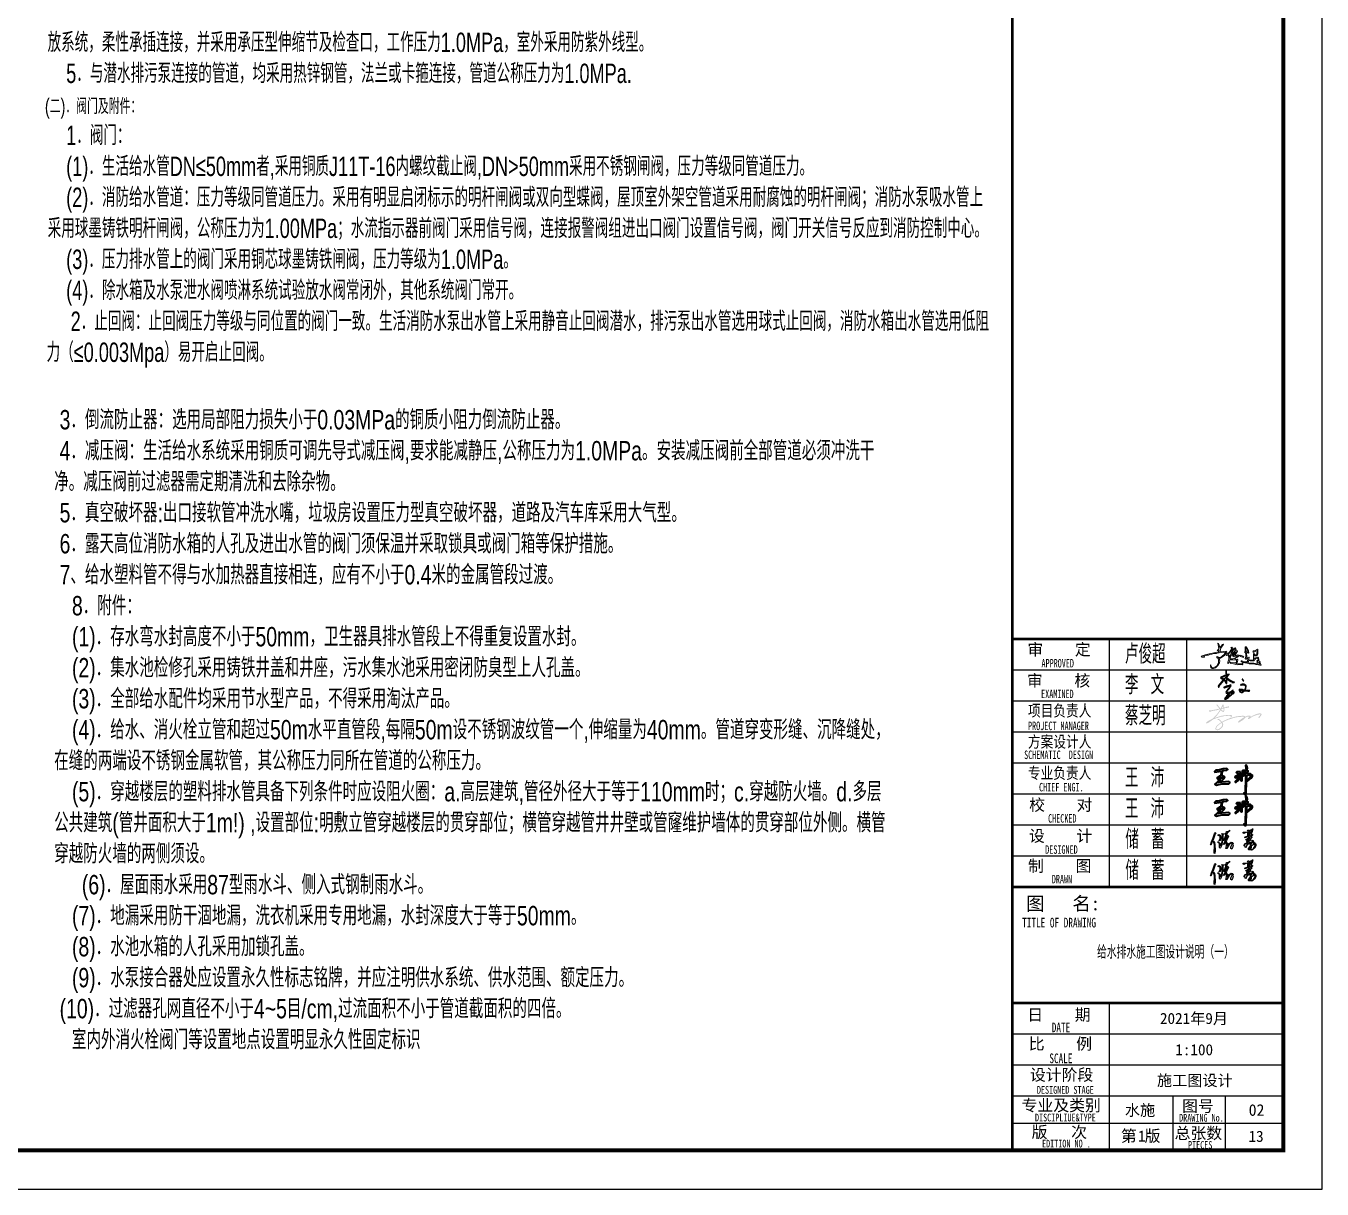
# Model space of a CAD drawing. Extents: x 1031190 to 1725648, y 733081 to 1571294.
# Drawn here: x 1150087 to 1183549, y 1357317 to 1387344 of the extents above; entities that cross this region are included whole.
import ezdxf
from ezdxf.enums import TextEntityAlignment as Align

# ---------------------------------------------------------------- set-up
doc = ezdxf.new("R2010")
doc.units = 0
doc.header["$LTSCALE"] = 1000
doc.header["$MEASUREMENT"] = 0
doc.linetypes.add('DASH', pattern=[0.35, 0.25, -0.1])
for name, color, linetype in [('0s_水标注', 7, 'Continuous'), ('C-Sheet-图框', 101, 'Continuous'), ('图框', 140, 'Continuous'), ('图签文字', 147, 'Continuous'), ('电子签名-李文', 7, 'DASH'), ('签名-水', 7, 'Continuous')]:
    doc.layers.add(name, color=color, linetype=linetype)
for name, color, linetype, lineweight in [('ZC', 6, 'Continuous', 40), ('图签', 147, 'Continuous', 18), ('签名', 7, 'Continuous', 18)]:
    doc.layers.add(name, color=color, linetype=linetype, lineweight=lineweight)
doc.styles.add('hztxt', font='a.shx', dxfattribs={"width": 0.75, "bigfont": 'hztxt.shx'})
doc.styles.add('宋体', font='', dxfattribs={"height": 50})
doc.styles.add('建筑图签-1', font='simhei.ttf', dxfattribs={"width": 0.7})
doc.styles.add('建筑图签-2', font='TXT.shx', dxfattribs={"width": 0.5, "bigfont": 'HZTXT.shx'})
doc.styles.get('宋体').set_extended_font_data('SimSun')

# ---------------------------------------------------------------- blocks, each defined once
blk = doc.blocks.new('GDGDGRDGDRGDR')
at = {"layer": '图框'}
blk.add_lwpolyline([(148133, -148204), (190183, -148204), (190183, -118504), (148133, -118504)], close=True, dxfattribs=at)
at = {"layer": '图框', "const_width": 50}
blk.add_lwpolyline([(149383, -147704), (189683, -147704), (189683, -119004), (149383, -119004)], close=True, dxfattribs=at)
blk = doc.blocks.new('ljc')
at = {"linetype": 'Continuous'}
h = blk.add_hatch(color=0, dxfattribs=at)
h.paths.add_polyline_path([(2022.8, 1567.7), (2018.8, 1563.7), (2019.8, 1561.7), (2023.8, 1561.7), (2021.8, 1551.7), (1954.8, 1537.7), (1932.8, 1529.7), (1929.8, 1526.7), (1928.8, 1524.7), (1930.8, 1522.7), (1943.8, 1523.7), (1945.8, 1525.7), (1941.8, 1527.7), (1959.8, 1534.7), (1966.8, 1534.7), (1974.8, 1537.7), (1984.8, 1538.7), (1997.8, 1542.7), (2009.8, 1543.7), (2017.8, 1546.7), (2024.8, 1545.7), (2034.8, 1548.7), (2060.8, 1549.7), (2051.8, 1536.7), (2041.8, 1527.7), (2027.8, 1520.7), (2022.8, 1520.7), (2017.8, 1525.7), (2014.8, 1526.7), (2012.8, 1524.7), (2012.8, 1520.7), (2018.8, 1515.7), (2021.8, 1507.7), (2021.8, 1493.7), (2011.8, 1476.7), (1999.8, 1468.7), (1987.8, 1466.7), (1981.8, 1472.7), (1979.8, 1479.7), (1977.8, 1481.7), (1977.8, 1474.7), (1980.8, 1467.7), (1987.8, 1462.7), (1993.8, 1462.7), (2004.8, 1466.7), (2017.8, 1477.7), (2026.8, 1492.7), (2027.8, 1503.7), (2024.8, 1516.7), (2032.8, 1517.7), (2053.8, 1532.7), (2066.8, 1548.7), (2066.8, 1551.7), (2063.8, 1554.7), (2028.8, 1552.7), (2035.8, 1574.7), (2048.8, 1590.7), (2046.8, 1592.7), (2042.8, 1591.7), (2027.8, 1572.7), (2024.8, 1588.7), (2020.8, 1596.7), (2017.8, 1598.7), (2016.8, 1596.7), (2019.8, 1589.7)])
h.paths.add_polyline_path([(2080.8, 1521.7), (2080.8, 1527.7), (2074.8, 1540.7), (2092.8, 1561.7), (2096.8, 1571.7), (2093.8, 1576.7), (2086.8, 1575.7), (2088.8, 1571.7), (2091.8, 1571.7), (2090.8, 1566.7), (2079.8, 1550.7), (2065.8, 1536.7), (2064.8, 1534.7), (2066.8, 1532.7), (2072.8, 1534.7), (2076.8, 1522.7), (2076.8, 1512.7), (2071.8, 1495.7), (2071.8, 1491.7), (2073.8, 1489.7), (2077.8, 1493.7), (2082.8, 1509.7), (2098.8, 1509.7), (2118.8, 1506.7), (2118.8, 1499.7), (2115.8, 1495.7), (2107.8, 1492.7), (2086.8, 1495.7), (2083.8, 1491.7), (2086.8, 1488.7), (2102.8, 1487.7), (2121.8, 1482.7), (2139.8, 1483.7), (2147.8, 1481.7), (2151.8, 1485.7), (2151.8, 1490.7), (2147.8, 1487.7), (2124.8, 1487.7), (2113.8, 1489.7), (2123.8, 1498.7), (2125.8, 1508.7), (2120.8, 1511.7), (2118.8, 1510.7), (2107.8, 1513.7), (2123.8, 1522.7), (2131.8, 1531.7), (2129.8, 1534.7), (2120.8, 1535.7), (2114.8, 1532.7), (2108.8, 1532.7), (2122.8, 1554.7), (2120.8, 1558.7), (2113.8, 1556.7), (2115.8, 1563.7), (2114.8, 1568.7), (2110.8, 1572.7), (2104.8, 1571.7), (2092.8, 1553.7)])
h.paths.add_polyline_path([(2088.8, 1534.7), (2096.8, 1534.7), (2111.8, 1550.7), (2115.8, 1551.7), (2110.8, 1542.7), (2098.8, 1527.7), (2100.8, 1525.7), (2113.8, 1527.7), (2120.8, 1530.7), (2123.8, 1529.7), (2117.8, 1523.7), (2100.8, 1514.7), (2083.8, 1513.7), (2083.8, 1517.7)], flags=16)
h.paths.add_polyline_path([(2092.8, 1536.7), (2094.8, 1539.7), (2102.8, 1545.7), (2095.8, 1536.7)], flags=16)
h.paths.add_polyline_path([(2092.8, 1543.7), (2093.8, 1548.7), (2105.8, 1567.7), (2108.8, 1568.7), (2110.8, 1566.7), (2107.8, 1553.7), (2103.8, 1549.7)], flags=16)
h.paths.add_polyline_path([(2140.8, 1533.7), (2137.8, 1532.7), (2136.8, 1530.7), (2141.8, 1526.7), (2154.8, 1521.7), (2157.8, 1522.7), (2152.8, 1527.7)])
h.paths.add_polyline_path([(2174.8, 1521.7), (2172.8, 1523.7), (2171.8, 1545.7), (2182.8, 1544.7), (2184.8, 1546.7), (2182.8, 1556.7), (2177.8, 1565.7), (2176.8, 1560.7), (2179.8, 1555.7), (2180.8, 1549.7), (2174.8, 1549.7), (2169.8, 1553.7), (2168.8, 1573.7), (2170.8, 1573.7), (2174.8, 1568.7), (2175.8, 1570.7), (2169.8, 1578.7), (2166.8, 1578.7), (2164.8, 1576.7), (2163.8, 1561.7), (2165.8, 1552.7), (2162.8, 1552.7), (2161.8, 1550.7), (2166.8, 1546.7), (2168.8, 1536.7), (2168.8, 1523.7), (2165.8, 1520.7), (2164.8, 1516.7), (2167.8, 1512.7), (2169.8, 1512.7), (2172.8, 1516.7), (2179.8, 1516.7), (2177.8, 1501.7), (2174.8, 1499.7), (2166.8, 1498.7), (2174.8, 1495.7), (2179.8, 1496.7), (2182.8, 1499.7), (2183.8, 1510.7), (2186.8, 1520.7), (2184.8, 1522.7)])
h.paths.add_polyline_path([(2232.8, 1541.7), (2232.8, 1563.7), (2230.8, 1566.7), (2214.8, 1557.7), (2209.8, 1556.7), (2205.8, 1551.7), (2210.8, 1547.7), (2210.8, 1550.7), (2228.8, 1559.7), (2227.8, 1541.7), (2226.8, 1536.7), (2223.8, 1532.7), (2219.8, 1533.7), (2212.8, 1541.7), (2210.8, 1542.7), (2208.8, 1540.7), (2208.8, 1507.7), (2188.8, 1507.7), (2186.8, 1505.7), (2190.8, 1502.7), (2212.8, 1502.7), (2216.8, 1510.7), (2221.8, 1515.7), (2231.8, 1517.7), (2233.8, 1512.7), (2233.8, 1504.7), (2226.8, 1504.7), (2231.8, 1501.7), (2231.8, 1499.7), (2227.8, 1496.7), (2228.8, 1492.7), (2238.8, 1494.7), (2242.8, 1488.7), (2242.8, 1485.7), (2211.8, 1491.7), (2188.8, 1491.7), (2178.8, 1493.7), (2175.8, 1495.7), (2166.8, 1495.7), (2163.8, 1497.7), (2153.8, 1498.7), (2146.8, 1502.7), (2143.8, 1502.7), (2142.8, 1500.7), (2143.8, 1497.7), (2152.8, 1493.7), (2173.8, 1490.7), (2185.8, 1486.7), (2210.8, 1486.7), (2221.8, 1483.7), (2229.8, 1483.7), (2242.8, 1479.7), (2248.8, 1479.7), (2250.8, 1481.7), (2243.8, 1495.7), (2245.8, 1498.7), (2237.8, 1502.7), (2238.8, 1512.7), (2236.8, 1519.7), (2232.8, 1522.7), (2223.8, 1521.7), (2213.8, 1515.7), (2211.8, 1521.7), (2212.8, 1535.7), (2219.8, 1529.7), (2227.8, 1529.7), (2229.8, 1531.7)])
at = {"color": 0, "linetype": 'Continuous', "elevation": 16426272}
for points in [[(1929.8, 1526.7), (1928.8, 1524.7), (1930.8, 1522.7), (1943.8, 1523.7), (1945.8, 1525.7), (1941.8, 1527.7), (1959.8, 1534.7), (1966.8, 1534.7), (1974.8, 1537.7), (1984.8, 1538.7), (1997.8, 1542.7), (2009.8, 1543.7), (2017.8, 1546.7), (2024.8, 1545.7), (2034.8, 1548.7), (2060.8, 1549.7), (2051.8, 1536.7), (2041.8, 1527.7), (2027.8, 1520.7), (2022.8, 1520.7), (2017.8, 1525.7), (2014.8, 1526.7), (2012.8, 1524.7), (2012.8, 1520.7), (2018.8, 1515.7), (2021.8, 1507.7), (2021.8, 1493.7), (2011.8, 1476.7), (1999.8, 1468.7), (1987.8, 1466.7), (1981.8, 1472.7), (1979.8, 1479.7), (1977.8, 1481.7), (1977.8, 1474.7), (1980.8, 1467.7), (1987.8, 1462.7), (1993.8, 1462.7), (2004.8, 1466.7), (2017.8, 1477.7), (2026.8, 1492.7), (2027.8, 1503.7), (2024.8, 1516.7), (2032.8, 1517.7), (2053.8, 1532.7), (2066.8, 1548.7), (2066.8, 1551.7), (2063.8, 1554.7), (2028.8, 1552.7), (2035.8, 1574.7), (2048.8, 1590.7), (2046.8, 1592.7), (2042.8, 1591.7), (2027.8, 1572.7), (2024.8, 1588.7), (2020.8, 1596.7), (2017.8, 1598.7), (2016.8, 1596.7), (2019.8, 1589.7), (2022.8, 1567.7), (2018.8, 1563.7), (2019.8, 1561.7), (2023.8, 1561.7), (2021.8, 1551.7), (1954.8, 1537.7), (1932.8, 1529.7), (1929.8, 1526.7)], [(2015.8, 1560.7), (2014.8, 1559.7), (2016.8, 1559.7), (2015.8, 1560.7)], [(2016.8, 1561.7), (2015.8, 1560.7), (2018.8, 1560.7), (2016.8, 1561.7)], [(2065.8, 1536.7), (2064.8, 1534.7), (2066.8, 1532.7), (2072.8, 1534.7), (2076.8, 1522.7), (2076.8, 1512.7), (2071.8, 1495.7), (2071.8, 1491.7), (2073.8, 1489.7), (2077.8, 1493.7), (2082.8, 1509.7), (2098.8, 1509.7), (2118.8, 1506.7), (2118.8, 1499.7), (2115.8, 1495.7), (2107.8, 1492.7), (2086.8, 1495.7), (2083.8, 1491.7), (2086.8, 1488.7), (2102.8, 1487.7), (2121.8, 1482.7), (2139.8, 1483.7), (2147.8, 1481.7), (2151.8, 1485.7), (2151.8, 1490.7), (2147.8, 1487.7), (2124.8, 1487.7), (2113.8, 1489.7), (2123.8, 1498.7), (2125.8, 1508.7), (2120.8, 1511.7), (2118.8, 1510.7), (2107.8, 1513.7), (2123.8, 1522.7), (2131.8, 1531.7), (2129.8, 1534.7), (2120.8, 1535.7), (2114.8, 1532.7), (2108.8, 1532.7), (2122.8, 1554.7), (2120.8, 1558.7), (2113.8, 1556.7), (2115.8, 1563.7), (2114.8, 1568.7), (2110.8, 1572.7), (2104.8, 1571.7), (2092.8, 1553.7), (2080.8, 1521.7), (2080.8, 1527.7), (2074.8, 1540.7), (2092.8, 1561.7), (2096.8, 1571.7), (2093.8, 1576.7), (2086.8, 1575.7), (2088.8, 1571.7), (2091.8, 1571.7), (2090.8, 1566.7), (2079.8, 1550.7), (2065.8, 1536.7)], [(2083.8, 1513.7), (2083.8, 1517.7), (2088.8, 1534.7), (2096.8, 1534.7), (2111.8, 1550.7), (2115.8, 1551.7), (2110.8, 1542.7), (2098.8, 1527.7), (2100.8, 1525.7), (2113.8, 1527.7), (2120.8, 1530.7), (2123.8, 1529.7), (2117.8, 1523.7), (2100.8, 1514.7), (2083.8, 1513.7)], [(2092.8, 1543.7), (2093.8, 1548.7), (2105.8, 1567.7), (2108.8, 1568.7), (2110.8, 1566.7), (2107.8, 1553.7), (2103.8, 1549.7), (2092.8, 1543.7)], [(2092.8, 1536.7), (2094.8, 1539.7), (2102.8, 1545.7), (2095.8, 1536.7), (2092.8, 1536.7)], [(2137.8, 1532.7), (2136.8, 1530.7), (2141.8, 1526.7), (2154.8, 1521.7), (2157.8, 1522.7), (2152.8, 1527.7), (2140.8, 1533.7), (2137.8, 1532.7)], [(2143.8, 1502.7), (2142.8, 1500.7), (2143.8, 1497.7), (2152.8, 1493.7), (2173.8, 1490.7), (2185.8, 1486.7), (2210.8, 1486.7), (2221.8, 1483.7), (2229.8, 1483.7), (2242.8, 1479.7), (2248.8, 1479.7), (2250.8, 1481.7), (2243.8, 1495.7), (2245.8, 1498.7), (2237.8, 1502.7), (2238.8, 1512.7), (2236.8, 1519.7), (2232.8, 1522.7), (2223.8, 1521.7), (2213.8, 1515.7), (2211.8, 1521.7), (2212.8, 1535.7), (2219.8, 1529.7), (2227.8, 1529.7), (2229.8, 1531.7), (2232.8, 1541.7), (2232.8, 1563.7), (2230.8, 1566.7), (2214.8, 1557.7), (2209.8, 1556.7), (2205.8, 1551.7), (2210.8, 1547.7), (2210.8, 1550.7), (2228.8, 1559.7), (2227.8, 1541.7), (2226.8, 1536.7), (2223.8, 1532.7), (2219.8, 1533.7), (2212.8, 1541.7), (2210.8, 1542.7), (2208.8, 1540.7), (2208.8, 1507.7), (2188.8, 1507.7), (2186.8, 1505.7), (2190.8, 1502.7), (2212.8, 1502.7), (2216.8, 1510.7), (2221.8, 1515.7), (2231.8, 1517.7), (2233.8, 1512.7), (2233.8, 1504.7), (2226.8, 1504.7), (2231.8, 1501.7), (2231.8, 1499.7), (2227.8, 1496.7), (2228.8, 1492.7), (2238.8, 1494.7), (2242.8, 1488.7), (2242.8, 1485.7), (2211.8, 1491.7), (2188.8, 1491.7), (2178.8, 1493.7), (2175.8, 1495.7), (2166.8, 1495.7), (2163.8, 1497.7), (2153.8, 1498.7), (2146.8, 1502.7), (2143.8, 1502.7)], [(2162.8, 1552.7), (2161.8, 1550.7), (2166.8, 1546.7), (2168.8, 1536.7), (2168.8, 1523.7), (2165.8, 1520.7), (2164.8, 1516.7), (2167.8, 1512.7), (2169.8, 1512.7), (2172.8, 1516.7), (2179.8, 1516.7), (2177.8, 1501.7), (2174.8, 1499.7), (2166.8, 1498.7), (2174.8, 1495.7), (2179.8, 1496.7), (2182.8, 1499.7), (2183.8, 1510.7), (2186.8, 1520.7), (2184.8, 1522.7), (2174.8, 1521.7), (2172.8, 1523.7), (2171.8, 1545.7), (2182.8, 1544.7), (2184.8, 1546.7), (2182.8, 1556.7), (2177.8, 1565.7), (2176.8, 1560.7), (2179.8, 1555.7), (2180.8, 1549.7), (2174.8, 1549.7), (2169.8, 1553.7), (2168.8, 1573.7), (2170.8, 1573.7), (2174.8, 1568.7), (2175.8, 1570.7), (2169.8, 1578.7), (2166.8, 1578.7), (2164.8, 1576.7), (2163.8, 1561.7), (2165.8, 1552.7), (2162.8, 1552.7)], [(2176.8, 1568.7), (2175.8, 1569.7), (2174.8, 1566.7), (2176.8, 1564.7), (2176.8, 1568.7)]]:
    blk.add_lwpolyline(points, dxfattribs=at)
blk = doc.blocks.new('A$C44B256A7')
at = {"layer": '电子签名-李文'}
h = blk.add_hatch(color=0, dxfattribs=at)
h.dxf.hatch_style = 1
h.paths.add_polyline_path([(934, -1198), (941, -1210), (956, -1216), (968, -1207), (992, -1199), (1012, -1194), (1037, -1192), (1054, -1200), (1076, -1215), (1093, -1230), (1096, -1243), (1095, -1265), (1092, -1286), (1086, -1310), (1075, -1335), (1059, -1365), (1039, -1388), (1024, -1405), (1007, -1416), (991, -1423), (973, -1429), (958, -1429), (945, -1423), (936, -1414), (927, -1402), (919, -1391), (910, -1376), (910, -1366), (915, -1361), (935, -1366), (957, -1369), (977, -1373), (1002, -1377), (1020, -1380), (1055, -1386), (1075, -1389), (1102, -1393), (1140, -1392), (1169, -1396), (1199, -1396), (1222, -1404), (1226, -1395), (1230, -1384), (1221, -1380), (1202, -1379), (1168, -1378), (1110, -1373), (1073, -1371), (1046, -1369), (997, -1351), (972, -1349), (946, -1344), (925, -1342), (903, -1340), (893, -1348), (890, -1366), (894, -1381), (897, -1390), (916, -1418), (935, -1434), (951, -1442), (978, -1445), (993, -1442), (1013, -1435), (1029, -1424), (1042, -1415), (1055, -1395), (1073, -1371), (1079, -1362), (1095, -1333), (1111, -1306), (1111, -1281), (1114, -1251), (1116, -1233), (1101, -1208), (1084, -1194), (1069, -1182), (1055, -1176), (1037, -1171), (1016, -1172), (990, -1176), (970, -1183), (958, -1186), (940, -1186), (934, -1191)])
h.paths.add_polyline_path([(987, -1030), (1007, -1049), (1020, -1066), (1032, -1071), (1036, -1064), (1030, -1052), (1020, -1039), (1013, -1028), (1006, -1017), (992, -1016), (986, -1024)])
h.paths.add_polyline_path([(395, -1278), (403, -1295), (420, -1295), (516, -1261), (580, -1237), (606, -1225), (604, -1242), (569, -1289), (521, -1338), (502, -1370), (469, -1415), (459, -1437), (466, -1461), (473, -1463), (505, -1473), (561, -1464), (589, -1463), (635, -1455), (656, -1452), (683, -1449), (699, -1446), (687, -1462), (666, -1475), (650, -1485), (642, -1496), (607, -1527), (583, -1544), (580, -1546), (575, -1557), (545, -1583), (532, -1592), (516, -1602), (509, -1608), (462, -1636), (449, -1640), (446, -1634), (474, -1608), (494, -1591), (506, -1568), (523, -1548), (531, -1543), (553, -1516), (584, -1491), (603, -1465), (635, -1430), (668, -1402), (694, -1383), (693, -1366), (669, -1376), (650, -1395), (619, -1417), (594, -1442), (569, -1472), (533, -1499), (492, -1545), (460, -1590), (425, -1625), (417, -1648), (432, -1658), (463, -1657), (488, -1643), (516, -1628), (543, -1606), (571, -1586), (603, -1554), (635, -1533), (664, -1502), (690, -1485), (715, -1464), (726, -1446), (732, -1424), (710, -1420), (656, -1427), (590, -1434), (534, -1446), (510, -1444), (492, -1444), (486, -1428), (519, -1384), (565, -1324), (604, -1274), (630, -1231), (626, -1201), (589, -1206), (563, -1218), (528, -1229), (519, -1232), (499, -1236), (473, -1243), (448, -1253), (428, -1261), (405, -1271), (394, -1276)])
edge = h.paths.add_edge_path()
edge.add_line((470, -744), (463, -751))
edge.add_line((479, -744), (470, -744))
edge.add_line((486, -757), (479, -744))
edge.add_line((488, -983), (488, -948))
edge.add_line((505, -985), (488, -983))
edge.add_line((531, -998), (505, -985))
edge.add_line((559, -1019), (531, -998))
edge.add_line((586, -1042), (559, -1019))
edge.add_line((649, -1079), (586, -1042))
edge.add_line((698, -1095), (649, -1079))
edge.add_line((735, -1105), (698, -1095))
edge.add_line((727, -1120), (735, -1105))
edge.add_line((692, -1122), (727, -1120))
edge.add_line((655, -1122), (692, -1122))
edge.add_line((675, -1107), (655, -1122))
edge.add_line((627, -1093), (675, -1107))
edge.add_line((570, -1058), (627, -1093))
edge.add_line((495, -1007), (570, -1058))
edge.add_line((490, -1012), (495, -1007))
edge.add_line((495, -1144), (490, -1012))
edge.add_line((491, -1152), (495, -1144))
edge.add_line((471, -1149), (491, -1152))
edge.add_line((413, -1057), (471, -1149))
edge.add_line((371, -1021), (413, -1057))
edge.add_line((341, -1002), (371, -1021))
edge.add_line((314, -991), (341, -1002))
edge.add_line((286, -969), (314, -991))
edge.add_line((297, -954), (286, -969))
edge.add_line((497, -860), (487, -865))
edge.add_line((563, -849), (497, -860))
edge.add_line((565, -866), (563, -849))
edge.add_line((448, -990), (471, -966))
edge.add_line((239, -1246), (448, -990))
edge.add_line((247, -1268), (239, -1246))
edge.add_line((227, -1272), (247, -1268))
edge.add_line((213, -1252), (227, -1272))
edge.add_line((221, -1213), (213, -1252))
edge.add_line((366, -1049), (221, -1213))
edge.add_line((531, -873), (487, -920))
edge.add_line((523, -874), (531, -873))
edge.add_line((444, -905), (468, -895))
edge.add_line((350, -952), (444, -905))
edge.add_line((322, -977), (350, -952))
edge.add_line((376, -998), (322, -977))
edge.add_line((410, -1028), (376, -998))
edge.add_line((430, -1046), (410, -1028))
edge.add_line((458, -1093), (430, -1046))
edge.add_line((476, -1116), (458, -1093))
edge.add_line((463, -751), (470, -938))
h = blk.add_hatch(color=0, dxfattribs=at)
h.dxf.hatch_style = 1
h.paths.add_polyline_path([(470, -938), (397, -1017), (414, -1031), (448, -990), (471, -966), (476, -1116), (458, -1093), (430, -1046), (414, -1032), (401, -1047), (413, -1057), (471, -1149), (491, -1152), (495, -1144), (490, -1012), (495, -1007), (570, -1058), (627, -1093), (675, -1107), (655, -1122), (692, -1122), (727, -1120), (735, -1105), (698, -1095), (649, -1079), (586, -1042), (559, -1019), (531, -998), (505, -985), (488, -983), (488, -948), (565, -866), (563, -849), (497, -860), (487, -865), (486, -757), (479, -744), (470, -744), (463, -751)])
h.paths.add_polyline_path([(487, -888), (535, -869), (487, -920)], flags=16)
h = blk.add_hatch(color=0, dxfattribs=at)
h.dxf.hatch_style = 1
h.paths.add_polyline_path([(401, -1047), (383, -1031), (366, -1049), (221, -1213), (213, -1252), (227, -1272), (247, -1268), (239, -1246)])
h.paths.add_polyline_path([(414, -1032), (410, -1028), (397, -1017), (383, -1031), (401, -1047)])
h = blk.add_hatch(color=0, dxfattribs=at)
h.dxf.hatch_style = 1
h.paths.add_polyline_path([(322, -977), (350, -952), (444, -905), (468, -895), (468, -874), (297, -954), (286, -969), (314, -991), (341, -1002), (371, -1021), (383, -1031), (397, -1017), (376, -998)])
h = blk.add_hatch(color=0, dxfattribs=at)
h.dxf.hatch_style = 1
h.paths.add_polyline_path([(604, -1432), (594, -1442), (576, -1464), (589, -1463), (607, -1460), (636, -1429)])
h.paths.add_polyline_path([(1055, -1386), (1061, -1387), (1073, -1371), (1055, -1370), (1043, -1384)])
at = {"layer": '电子签名-李文', "color": 0}
for p, q in [((470, -744, 0), (463, -751, 0)), ((463, -751, 0), (470, -938, 0)), ((479, -744, 0), (470, -744, 0)), ((486, -757, 0), (479, -744, 0)), ((487, -865, 0), (486, -757, 0)), ((221, -1213, 0), (213, -1252, 0)), ((213, -1252, 0), (227, -1272, 0)), ((366, -1049, 0), (221, -1213, 0)), ((239, -1246, 0), (448, -990, 0)), ((247, -1268, 0), (239, -1246, 0)), ((297, -954, 0), (286, -969, 0)), ((286, -969, 0), (314, -991, 0)), ((468, -874, 0), (297, -954, 0)), ((314, -991, 0), (341, -1002, 0)), ((322, -977, 0), (350, -952, 0)), ((376, -998, 0), (322, -977, 0)), ((341, -1002, 0), (371, -1021, 0)), ((350, -952, 0), (444, -905, 0)), ((470, -938, 0), (366, -1049, 0)), ((371, -1021, 0), (413, -1057, 0)), ((410, -1028, 0), (376, -998, 0)), ((430, -1046, 0), (410, -1028, 0)), ((413, -1057, 0), (471, -1149, 0)), ((458, -1093, 0), (430, -1046, 0)), ((444, -905, 0), (468, -895, 0)), ((448, -990, 0), (471, -966, 0)), ((476, -1116, 0), (458, -1093, 0)), ((471, -966, 0), (476, -1116, 0)), ((471, -1149, 0), (491, -1152, 0)), ((497, -860, 0), (487, -865, 0)), ((531, -873, 0), (487, -920, 0)), ((487, -888, 0), (523, -874, 0)), ((487, -920, 0), (487, -888, 0)), ((488, -948, 0), (565, -866, 0)), ((488, -983, 0), (488, -948, 0)), ((505, -985, 0), (488, -983, 0)), ((490, -1012, 0), (495, -1007, 0)), ((495, -1144, 0), (490, -1012, 0)), ((491, -1152, 0), (495, -1144, 0)), ((495, -1007, 0), (570, -1058, 0)), ((563, -849, 0), (497, -860, 0)), ((531, -998, 0), (505, -985, 0)), ((523, -874, 0), (531, -873, 0)), ((559, -1019, 0), (531, -998, 0)), ((586, -1042, 0), (559, -1019, 0)), ((565, -866, 0), (563, -849, 0)), ((570, -1058, 0), (627, -1093, 0)), ((649, -1079, 0), (586, -1042, 0)), ((627, -1093, 0), (675, -1107, 0)), ((698, -1095, 0), (649, -1079, 0)), ((675, -1107, 0), (655, -1122, 0)), ((655, -1122, 0), (692, -1122, 0)), ((692, -1122, 0), (727, -1120, 0)), ((735, -1105, 0), (698, -1095, 0)), ((727, -1120, 0), (735, -1105, 0)), ((227, -1272, 0), (247, -1268, 0))]:
    blk.add_line(p, q, dxfattribs=at)
at = {"layer": '电子签名-李文', "color": 0, "elevation": 0}
for points in [[(395, -1278), (403, -1295), (420, -1295), (516, -1261), (580, -1237), (606, -1225), (604, -1242), (569, -1289), (521, -1338), (502, -1370), (469, -1415), (459, -1437), (466, -1461), (473, -1463), (505, -1473), (561, -1464), (589, -1463), (635, -1455), (656, -1452), (683, -1449), (699, -1446), (687, -1462), (666, -1475), (650, -1485), (642, -1496), (607, -1527), (583, -1544), (580, -1546), (575, -1557), (545, -1583), (532, -1592), (516, -1602), (509, -1608), (462, -1636), (449, -1640), (446, -1634), (474, -1608), (494, -1591), (506, -1568), (523, -1548), (531, -1543), (553, -1516), (584, -1491), (603, -1465), (635, -1430), (668, -1402), (694, -1383), (693, -1366), (669, -1376), (650, -1395), (619, -1417), (594, -1442), (569, -1472), (533, -1499), (492, -1545), (460, -1590), (425, -1625), (417, -1648), (432, -1658), (463, -1657), (488, -1643), (516, -1628), (543, -1606), (571, -1586), (603, -1554), (635, -1533), (664, -1502), (690, -1485), (715, -1464), (726, -1446), (732, -1424), (710, -1420), (656, -1427), (590, -1434), (534, -1446), (510, -1444), (492, -1444), (486, -1428), (519, -1384), (565, -1324), (604, -1274), (630, -1231), (626, -1201), (589, -1206), (563, -1218), (528, -1229), (519, -1232), (499, -1236), (473, -1243), (448, -1253), (428, -1261), (405, -1271), (394, -1276), (395, -1278)], [(934, -1198), (941, -1210), (956, -1216), (968, -1207), (992, -1199), (1012, -1194), (1037, -1192), (1054, -1200), (1076, -1215), (1093, -1230), (1096, -1243), (1095, -1265), (1092, -1286), (1086, -1310), (1075, -1335), (1059, -1365), (1039, -1388), (1024, -1405), (1007, -1416), (991, -1423), (973, -1429), (958, -1429), (945, -1423), (936, -1414), (927, -1402), (919, -1391), (910, -1376), (910, -1366), (915, -1361), (935, -1366), (957, -1369), (977, -1373), (1002, -1377), (1020, -1380), (1055, -1386), (1075, -1389), (1102, -1393), (1140, -1392), (1169, -1396), (1199, -1396), (1222, -1404), (1226, -1395), (1230, -1384), (1221, -1380), (1202, -1379), (1168, -1378), (1110, -1373), (1073, -1371), (1046, -1369), (997, -1351), (972, -1349), (946, -1344), (925, -1342), (903, -1340), (893, -1348), (890, -1366), (894, -1381), (897, -1390), (916, -1418), (935, -1434), (951, -1442), (978, -1445), (993, -1442), (1013, -1435), (1029, -1424), (1042, -1415), (1055, -1395), (1073, -1371), (1079, -1362), (1095, -1333), (1111, -1306), (1111, -1281), (1114, -1251), (1116, -1233), (1101, -1208), (1084, -1194), (1069, -1182), (1055, -1176), (1037, -1171), (1016, -1172), (990, -1176), (970, -1183), (958, -1186), (940, -1186), (934, -1191), (934, -1198)], [(987, -1030), (1007, -1049), (1020, -1066), (1032, -1071), (1036, -1064), (1030, -1052), (1020, -1039), (1013, -1028), (1006, -1017), (992, -1016), (986, -1024), (987, -1030)]]:
    blk.add_lwpolyline(points, dxfattribs=at)
blk = doc.blocks.new('王沛')
h = blk.add_hatch(color=7)
h.paths.add_polyline_path([(205, 110), (204, 111), (202, 111), (187, 96), (190, 92), (198, 100)])
h.paths.add_polyline_path([(141, 110), (141, 111), (143, 110), (140, 108)], flags=16)
h.paths.add_polyline_path([(130, 110), (135, 110), (134, 102), (129, 107)], flags=16)
h.paths.add_polyline_path([(232, 120), (238, 120), (243, 118), (243, 115), (233, 103), (230, 103), (229, 113), (230, 119)], flags=16)
h.paths.add_polyline_path([(206, 120), (205, 121), (201, 121), (187, 114), (186, 111), (191, 109), (201, 115), (205, 115), (207, 117)])
h.paths.add_polyline_path([(206, 130), (205, 131), (193, 131), (191, 128), (196, 125), (203, 124), (207, 127)])
h.paths.add_polyline_path([(159, 141), (158, 142), (144, 141), (126, 136), (118, 136), (113, 132), (115, 129), (137, 133), (136, 116), (130, 115), (123, 110), (123, 108), (130, 99), (114, 86), (120, 83), (140, 88), (165, 88), (168, 91), (168, 93), (165, 96), (128, 92), (135, 97), (138, 97), (148, 107), (150, 111), (148, 114), (141, 116), (141, 129), (144, 135), (158, 136), (161, 139)])
h.paths.add_polyline_path([(229, 153), (228, 154), (225, 153), (227, 137), (225, 135), (215, 135), (212, 132), (214, 130), (226, 130), (225, 123), (222, 123), (213, 118), (218, 127), (217, 128), (213, 126), (209, 121), (207, 110), (208, 99), (210, 98), (212, 100), (212, 113), (220, 117), (226, 118), (224, 105), (223, 62), (222, 55), (219, 54), (222, 49), (225, 49), (227, 51), (228, 98), (233, 98), (245, 108), (249, 115), (249, 119), (242, 124), (230, 125), (231, 130), (234, 132), (234, 134), (231, 136), (232, 144)])
at = {"color": 7, "linetype": 'Continuous', "elevation": 7849739}
for points in [[(159, 141), (158, 142), (144, 141), (126, 136), (118, 136), (113, 132), (115, 129), (137, 133), (136, 116), (130, 115), (123, 110), (123, 108), (130, 99), (114, 86), (120, 83), (140, 88), (165, 88), (168, 91), (168, 93), (165, 96), (128, 92), (135, 97), (138, 97), (148, 107), (150, 111), (148, 114), (141, 116), (141, 129), (144, 135), (158, 136), (161, 139), (159, 141)], [(229, 153), (228, 154), (225, 153), (227, 137), (225, 135), (215, 135), (212, 132), (214, 130), (226, 130), (225, 123), (222, 123), (213, 118), (218, 127), (217, 128), (213, 126), (209, 121), (207, 110), (208, 99), (210, 98), (212, 100), (212, 113), (220, 117), (226, 118), (224, 105), (223, 62), (222, 55), (219, 54), (222, 49), (225, 49), (227, 51), (228, 98), (233, 98), (245, 108), (249, 115), (249, 119), (242, 124), (230, 125), (231, 130), (234, 132), (234, 134), (231, 136), (232, 144), (229, 153)], [(130, 110), (135, 110), (134, 102), (129, 107), (130, 110)], [(141, 110), (141, 111), (143, 110), (140, 108), (141, 110)], [(206, 120), (205, 121), (201, 121), (187, 114), (186, 111), (191, 109), (201, 115), (205, 115), (207, 117), (206, 120)], [(205, 110), (204, 111), (202, 111), (187, 96), (190, 92), (198, 100), (205, 110)], [(206, 130), (205, 131), (193, 131), (191, 128), (196, 125), (203, 124), (207, 127), (206, 130)], [(232, 120), (238, 120), (243, 118), (243, 115), (233, 103), (230, 103), (229, 113), (230, 119), (232, 120)]]:
    blk.add_lwpolyline(points, dxfattribs=at)
blk = doc.blocks.new('jhsarg')
at = {"linetype": 'Continuous'}
h = blk.add_hatch(color=256, dxfattribs=at)
h.paths.add_polyline_path([(375.5, 273), (366.5, 254), (364.5, 243), (362.5, 241), (363.5, 239), (364.5, 238), (367.5, 247), (366.5, 248), (376.5, 269), (384.5, 292), (388.5, 297), (386.5, 299), (381.5, 293)])
h.paths.add_polyline_path([(381.5, 251), (376.5, 258), (374.5, 258), (373.5, 256), (378.5, 251), (381.5, 238), (380.5, 200), (382.5, 199), (384.5, 213), (383.5, 242)])
h.paths.add_polyline_path([(410.5, 284), (403.5, 289), (399.5, 288), (399.5, 285), (404.5, 283), (405.5, 284), (409.5, 279), (409.5, 270), (404.5, 259), (407.5, 261), (411.5, 269), (412.5, 279)], flags=17)
h.paths.add_polyline_path([(441.5, 296), (452.5, 305), (454.5, 310), (447.5, 304), (439.5, 304), (437.5, 298), (433.5, 295), (424.5, 293), (418.5, 294), (416.5, 292), (420.5, 286), (420.5, 272), (417.5, 255), (410.5, 236), (408.5, 238), (408.5, 243), (405.5, 250), (400.5, 255), (397.5, 255), (397.5, 253), (403.5, 248), (405.5, 244), (405.5, 228), (408.5, 224), (410.5, 226), (414.5, 235), (421.5, 269), (421.5, 289), (435.5, 293), (435.5, 285), (426.5, 261), (429.5, 260), (433.5, 268), (439.5, 275), (441.5, 273), (438.5, 265), (424.5, 242), (428.5, 241), (429.5, 247), (433.5, 251), (435.5, 251), (438.5, 247), (439.5, 235), (436.5, 223), (440.5, 222), (451.5, 241), (457.5, 247), (463.5, 250), (466.5, 247), (466.5, 244), (460.5, 230), (460.5, 223), (464.5, 220), (467.5, 225), (470.5, 239), (469.5, 241), (471.5, 245), (466.5, 252), (461.5, 253), (451.5, 246), (442.5, 233), (441.5, 248), (438.5, 254), (435.5, 256), (439.5, 261), (448.5, 281), (447.5, 284), (445.5, 284), (439.5, 280), (437.5, 277), (435.5, 278)])
h.paths.add_polyline_path([(545.5, 311), (540.5, 311), (539.5, 308), (541.5, 305), (539.5, 303), (526.5, 300), (518.5, 300), (517.5, 298), (521.5, 295), (527.5, 298), (539.5, 300), (541.5, 295), (540.5, 284), (537.5, 281), (524.5, 276), (527.5, 273), (538.5, 278), (541.5, 277), (543.5, 280), (547.5, 282), (551.5, 279), (546.5, 274), (531.5, 265), (532.5, 263), (535.5, 263), (548.5, 271), (550.5, 270), (542.5, 261), (536.5, 257), (538.5, 252), (530.5, 247), (523.5, 239), (523.5, 235), (528.5, 234), (528.5, 229), (531.5, 227), (533.5, 229), (534.5, 236), (546.5, 247), (553.5, 250), (565.5, 250), (570.5, 244), (557.5, 236), (555.5, 237), (555.5, 241), (557.5, 246), (552.5, 246), (553.5, 234), (544.5, 223), (544.5, 218), (546.5, 216), (559.5, 215), (572.5, 224), (579.5, 235), (579.5, 241), (577.5, 246), (567.5, 254), (565.5, 259), (566.5, 261), (561.5, 263), (560.5, 261), (564.5, 255), (563.5, 253), (551.5, 253), (540.5, 247), (536.5, 243), (534.5, 244), (537.5, 249), (554.5, 262), (553.5, 265), (550.5, 265), (551.5, 267), (553.5, 265), (552.5, 268), (560.5, 276), (560.5, 278), (556.5, 281), (563.5, 287), (563.5, 289), (557.5, 291), (562.5, 304), (564.5, 317), (561.5, 317), (559.5, 313), (547.5, 308)])
h.paths.add_polyline_path([(558.5, 309), (558.5, 300), (554.5, 299), (550.5, 302), (546.5, 300), (548.5, 297), (552.5, 296), (550.5, 290), (544.5, 285), (542.5, 288), (543.5, 289), (544.5, 302)], flags=16)
h.paths.add_polyline_path([(552.5, 290), (553.5, 289), (551.5, 289)], flags=16)
h.paths.add_polyline_path([(549.5, 283), (550.5, 282), (548.5, 282)], flags=16)
h.paths.add_polyline_path([(553.5, 284), (554.5, 283), (552.5, 283), (553.5, 282), (551.5, 282), (552.5, 283)], flags=16)
h.paths.add_polyline_path([(571.5, 248), (575.5, 243), (576.5, 236), (567.5, 223), (559.5, 217), (555.5, 219), (555.5, 225), (556.5, 226), (557.5, 233), (571.5, 244)], flags=16)
h.paths.add_polyline_path([(550.5, 226), (553.5, 226), (554.5, 219), (549.5, 219), (549.5, 225)], flags=16)
for points in [[(397.5, 253), (397.5, 255), (400.5, 255), (405.5, 250), (408.5, 243), (408.5, 238), (410.5, 236), (417.5, 255), (420.5, 272), (420.5, 286), (416.5, 292), (418.5, 294), (424.5, 293), (433.5, 295), (437.5, 298), (439.5, 304), (447.5, 304), (454.5, 310), (452.5, 305), (441.5, 296), (435.5, 278), (437.5, 277), (439.5, 280), (445.5, 284), (447.5, 284), (448.5, 281), (439.5, 261), (435.5, 256), (438.5, 254), (441.5, 248), (442.5, 233), (451.5, 246), (461.5, 253), (466.5, 252), (471.5, 245), (469.5, 241), (470.5, 239), (467.5, 225), (464.5, 220), (460.5, 223), (460.5, 230), (466.5, 244), (466.5, 247), (463.5, 250), (457.5, 247), (451.5, 241), (440.5, 222), (436.5, 223), (439.5, 235), (438.5, 247), (435.5, 251), (433.5, 251), (429.5, 247), (428.5, 241), (424.5, 242), (438.5, 265), (441.5, 273), (439.5, 275), (433.5, 268), (429.5, 260), (426.5, 261), (435.5, 285), (435.5, 293), (421.5, 289), (421.5, 269), (414.5, 235), (410.5, 226), (408.5, 224), (405.5, 228), (405.5, 244), (403.5, 248), (397.5, 253)], [(517.5, 298), (518.5, 300), (526.5, 300), (539.5, 303), (541.5, 305), (539.5, 308), (540.5, 311), (545.5, 311), (547.5, 308), (559.5, 313), (561.5, 317), (564.5, 317), (562.5, 304), (557.5, 291), (563.5, 289), (563.5, 287), (556.5, 281), (560.5, 278), (560.5, 276), (552.5, 268), (554.5, 262), (537.5, 249), (534.5, 244), (536.5, 243), (540.5, 247), (551.5, 253), (563.5, 253), (564.5, 255), (560.5, 261), (561.5, 263), (566.5, 261), (565.5, 259), (567.5, 254), (577.5, 246), (579.5, 241), (579.5, 235), (572.5, 224), (559.5, 215), (546.5, 216), (544.5, 218), (544.5, 223), (553.5, 234), (552.5, 246), (557.5, 246), (555.5, 241), (555.5, 237), (557.5, 236), (570.5, 244), (565.5, 250), (553.5, 250), (546.5, 247), (534.5, 236), (533.5, 229), (531.5, 227), (528.5, 229), (528.5, 234), (523.5, 235), (523.5, 239), (530.5, 247), (538.5, 252), (536.5, 257), (542.5, 261), (550.5, 270), (548.5, 271), (535.5, 263), (532.5, 263), (531.5, 265), (546.5, 274), (551.5, 279), (547.5, 282), (543.5, 280), (541.5, 277), (538.5, 278), (527.5, 273), (524.5, 276), (537.5, 281), (540.5, 284), (541.5, 295), (539.5, 300), (527.5, 298), (521.5, 295), (517.5, 298)], [(363.5, 239), (362.5, 241), (364.5, 243), (366.5, 254), (375.5, 273), (381.5, 293), (386.5, 299), (388.5, 297), (384.5, 292), (376.5, 269), (366.5, 248), (367.5, 247), (364.5, 238), (363.5, 239)], [(373.5, 256), (374.5, 258), (376.5, 258), (381.5, 251), (383.5, 242), (384.5, 213), (382.5, 199), (380.5, 200), (381.5, 238), (378.5, 251), (373.5, 256)], [(399.5, 285), (399.5, 288), (403.5, 289), (410.5, 284), (412.5, 279), (411.5, 269), (407.5, 261), (404.5, 259), (409.5, 270), (409.5, 279), (405.5, 284), (404.5, 283), (399.5, 285)], [(543.5, 289), (542.5, 288), (544.5, 285), (550.5, 290), (552.5, 296), (548.5, 297), (546.5, 300), (550.5, 302), (554.5, 299), (558.5, 300), (558.5, 309), (544.5, 302), (543.5, 289)], [(549.5, 283), (548.5, 282), (550.5, 282), (549.5, 283)], [(551.5, 267), (550.5, 265), (553.5, 265), (551.5, 267)], [(552.5, 290), (551.5, 289), (553.5, 289), (552.5, 290)], [(552.5, 283), (551.5, 282), (553.5, 282), (552.5, 283)], [(553.5, 284), (552.5, 283), (554.5, 283), (553.5, 284)], [(556.5, 226), (555.5, 225), (555.5, 219), (559.5, 217), (567.5, 223), (576.5, 236), (575.5, 243), (571.5, 248), (571.5, 244), (557.5, 233), (556.5, 226)], [(550.5, 226), (549.5, 225), (549.5, 219), (554.5, 219), (553.5, 226), (550.5, 226)]]:
    blk.add_lwpolyline(points, dxfattribs=at)
blk = doc.blocks.new('A$C58EE6059')
at = {"layer": '签名'}
h = blk.add_hatch(color=2, dxfattribs=at)
h.dxf.hatch_style = 1
h.paths.add_polyline_path([(-1585, 11419), (-1585, 11425), (-1579, 11431), (-1581, 11435), (-1573, 11441), (-1557, 11465), (-1547, 11429)], flags=16)
h.paths.add_polyline_path([(-1603, 11381), (-1603, 11387), (-1593, 11397), (-1583, 11397), (-1557, 11405), (-1543, 11405), (-1541, 11367), (-1545, 11353), (-1549, 11349), (-1561, 11347), (-1589, 11365)], flags=16)
h.paths.add_polyline_path([(-1735, 10879), (-1729, 10909), (-1721, 10917), (-1721, 10925), (-1713, 10929), (-1709, 10945), (-1703, 10947), (-1691, 10961), (-1683, 10965), (-1665, 10989), (-1655, 10991), (-1639, 11007), (-1627, 11013), (-1619, 11023), (-1603, 11027), (-1597, 11033), (-1593, 11033), (-1591, 11025), (-1585, 11019), (-1583, 11001), (-1579, 10993), (-1581, 10963), (-1611, 10919), (-1615, 10919), (-1639, 10895), (-1643, 10895), (-1671, 10875), (-1679, 10875), (-1687, 10869), (-1725, 10869)], flags=16)
h.paths.add_polyline_path([(-1755, 10889), (-1757, 10887), (-1751, 10867), (-1737, 10853), (-1717, 10847), (-1685, 10845), (-1681, 10849), (-1651, 10857), (-1637, 10865), (-1631, 10873), (-1621, 10877), (-1611, 10889), (-1607, 10887), (-1605, 10893), (-1583, 10913), (-1583, 10917), (-1575, 10925), (-1561, 10949), (-1555, 10979), (-1549, 10989), (-1557, 10999), (-1561, 11021), (-1565, 11025), (-1567, 11035), (-1573, 11041), (-1573, 11047), (-1567, 11047), (-1555, 11057), (-1539, 11063), (-1533, 11071), (-1525, 11071), (-1517, 11077), (-1495, 11083), (-1491, 11089), (-1485, 11089), (-1467, 11099), (-1459, 11099), (-1457, 11103), (-1447, 11105), (-1435, 11113), (-1427, 11113), (-1419, 11119), (-1383, 11129), (-1379, 11133), (-1359, 11137), (-1349, 11143), (-1341, 11143), (-1315, 11153), (-1305, 11153), (-1285, 11163), (-1275, 11161), (-1263, 11167), (-1239, 11171), (-1235, 11175), (-1229, 11173), (-1223, 11177), (-1195, 11179), (-1187, 11183), (-1051, 11195), (-1029, 11193), (-1019, 11189), (-1015, 11183), (-1019, 11175), (-1027, 11173), (-1035, 11165), (-1047, 11161), (-1109, 11119), (-1117, 11109), (-1129, 11103), (-1137, 11093), (-1141, 11093), (-1145, 11085), (-1153, 11085), (-1157, 11081), (-1153, 11077), (-1169, 11063), (-1167, 11051), (-1155, 11041), (-1147, 11047), (-1139, 11047), (-1129, 11055), (-1121, 11057), (-1093, 11079), (-1083, 11083), (-1079, 11089), (-1071, 11089), (-1057, 11101), (-1049, 11103), (-1001, 11147), (-991, 11165), (-983, 11173), (-977, 11171), (-971, 11177), (-953, 11181), (-951, 11185), (-943, 11185), (-935, 11191), (-907, 11199), (-875, 11199), (-879, 11187), (-887, 11177), (-903, 11169), (-915, 11151), (-911, 11135), (-903, 11131), (-893, 11131), (-887, 11139), (-881, 11139), (-839, 11169), (-825, 11173), (-807, 11191), (-791, 11195), (-785, 11203), (-781, 11201), (-729, 11225), (-721, 11225), (-695, 11237), (-655, 11247), (-651, 11251), (-629, 11251), (-609, 11257), (-595, 11253), (-595, 11243), (-605, 11231), (-605, 11225), (-613, 11217), (-617, 11207), (-629, 11199), (-643, 11177), (-639, 11165), (-631, 11157), (-623, 11159), (-601, 11185), (-595, 11199), (-581, 11215), (-581, 11219), (-573, 11227), (-563, 11245), (-563, 11261), (-575, 11275), (-593, 11279), (-641, 11277), (-657, 11269), (-667, 11271), (-705, 11255), (-727, 11251), (-735, 11243), (-763, 11235), (-789, 11219), (-799, 11217), (-813, 11205), (-819, 11205), (-825, 11199), (-849, 11189), (-843, 11201), (-851, 11221), (-863, 11221), (-869, 11225), (-889, 11225), (-935, 11215), (-949, 11207), (-989, 11193), (-995, 11205), (-1011, 11213), (-1019, 11211), (-1023, 11217), (-1047, 11219), (-1079, 11217), (-1085, 11213), (-1105, 11215), (-1119, 11213), (-1125, 11209), (-1161, 11209), (-1173, 11205), (-1177, 11207), (-1185, 11201), (-1205, 11203), (-1225, 11199), (-1231, 11195), (-1281, 11187), (-1285, 11181), (-1311, 11177), (-1343, 11165), (-1383, 11155), (-1389, 11149), (-1393, 11151), (-1417, 11139), (-1429, 11137), (-1467, 11119), (-1473, 11119), (-1487, 11109), (-1493, 11109), (-1501, 11103), (-1509, 11103), (-1531, 11089), (-1541, 11087), (-1551, 11077), (-1557, 11077), (-1561, 11071), (-1567, 11071), (-1587, 11059), (-1601, 11081), (-1625, 11105), (-1649, 11123), (-1659, 11127), (-1671, 11139), (-1703, 11139), (-1707, 11135), (-1693, 11119), (-1671, 11107), (-1665, 11107), (-1621, 11071), (-1607, 11053), (-1607, 11047), (-1623, 11039), (-1637, 11027), (-1645, 11025), (-1653, 11015), (-1663, 11011), (-1673, 10999), (-1683, 10995), (-1731, 10945), (-1747, 10915), (-1747, 10907), (-1753, 10901)])
h.paths.add_polyline_path([(-1997, 11041), (-1999, 11039), (-1999, 11029), (-1989, 11021), (-1967, 11023), (-1939, 11037), (-1935, 11043), (-1921, 11045), (-1911, 11055), (-1903, 11057), (-1895, 11067), (-1883, 11071), (-1879, 11079), (-1873, 11079), (-1833, 11113), (-1829, 11113), (-1823, 11121), (-1811, 11123), (-1793, 11135), (-1781, 11137), (-1761, 11147), (-1749, 11147), (-1743, 11153), (-1729, 11155), (-1723, 11161), (-1703, 11163), (-1689, 11171), (-1685, 11169), (-1681, 11173), (-1657, 11177), (-1611, 11193), (-1599, 11193), (-1517, 11211), (-1511, 11209), (-1481, 11215), (-1441, 11213), (-1435, 11217), (-1383, 11217), (-1351, 11211), (-1355, 11203), (-1365, 11195), (-1367, 11185), (-1361, 11177), (-1351, 11177), (-1333, 11195), (-1325, 11217), (-1331, 11229), (-1351, 11237), (-1373, 11239), (-1385, 11235), (-1393, 11239), (-1441, 11239), (-1461, 11235), (-1471, 11237), (-1481, 11233), (-1491, 11235), (-1499, 11231), (-1507, 11233), (-1541, 11229), (-1553, 11223), (-1561, 11225), (-1577, 11219), (-1603, 11217), (-1607, 11213), (-1609, 11215), (-1665, 11197), (-1683, 11195), (-1691, 11189), (-1709, 11187), (-1711, 11183), (-1777, 11161), (-1761, 11181), (-1703, 11239), (-1671, 11285), (-1659, 11297), (-1657, 11307), (-1649, 11311), (-1617, 11361), (-1601, 11345), (-1575, 11329), (-1565, 11319), (-1547, 11317), (-1535, 11327), (-1527, 11339), (-1529, 11343), (-1525, 11351), (-1521, 11383), (-1521, 11403), (-1525, 11407), (-1523, 11411), (-1511, 11415), (-1505, 11413), (-1499, 11417), (-1479, 11417), (-1473, 11421), (-1463, 11419), (-1453, 11425), (-1413, 11429), (-1399, 11439), (-1399, 11453), (-1407, 11461), (-1421, 11461), (-1455, 11449), (-1469, 11451), (-1489, 11441), (-1529, 11433), (-1541, 11469), (-1545, 11503), (-1557, 11509), (-1571, 11507), (-1575, 11503), (-1583, 11477), (-1591, 11465), (-1593, 11455), (-1613, 11413), (-1619, 11415), (-1623, 11411), (-1633, 11415), (-1699, 11501), (-1711, 11511), (-1719, 11511), (-1725, 11507), (-1723, 11489), (-1689, 11453), (-1655, 11403), (-1667, 11401), (-1671, 11397), (-1699, 11393), (-1703, 11389), (-1713, 11389), (-1757, 11377), (-1763, 11379), (-1765, 11375), (-1807, 11371), (-1823, 11365), (-1841, 11365), (-1853, 11359), (-1865, 11359), (-1871, 11363), (-1875, 11359), (-1913, 11359), (-1917, 11355), (-1917, 11337), (-1909, 11327), (-1875, 11329), (-1867, 11325), (-1861, 11333), (-1837, 11341), (-1831, 11339), (-1809, 11347), (-1789, 11347), (-1783, 11351), (-1775, 11351), (-1771, 11355), (-1765, 11353), (-1733, 11363), (-1725, 11361), (-1709, 11365), (-1705, 11371), (-1687, 11371), (-1677, 11377), (-1669, 11375), (-1663, 11381), (-1637, 11383), (-1633, 11381), (-1633, 11375), (-1643, 11363), (-1645, 11355), (-1653, 11349), (-1659, 11333), (-1677, 11311), (-1689, 11289), (-1697, 11283), (-1725, 11245), (-1801, 11167), (-1831, 11141), (-1883, 11117), (-1897, 11107), (-1911, 11103), (-1919, 11095), (-1941, 11085), (-1957, 11071), (-1965, 11071), (-1983, 11051)])
at = {"layer": '图框'}
for points, const_width in [([(-6995, 0), (-6995, 57400)], 70), ([(5, 13200), (-6995, 13200)], 70), ([(-6995, 13200), (5, 13200)], 70), ([(-4496, 6800), (-4495, 13200)], 35), ([(-2495, 6800), (-2495, 13200)], 35), ([(-6995, 12400), (5, 12400)], 35), ([(-6995, 11600), (5, 11600)], 35), ([(-6995, 10800), (5, 10800)], 35), ([(-6995, 10000), (5, 10000)], 35), ([(-6995, 9200), (5, 9200)], 35), ([(-6995, 8400), (5, 8400)], 35), ([(-6995, 7600), (5, 7600)], 35), ([(-6995, 6800), (5, 6800)], 70), ([(-6995, 3800), (5, 3800)], 70), ([(-4495, 1400), (-4495, 3800)], 35), ([(-6995, 3000), (5, 3000)], 35), ([(-6995, 2200), (5, 2200)], 35), ([(-6995, 1400), (5, 1400)], 35), ([(-6995, 1400), (-495, 1400)], 35), ([(-4495, 0), (-4495, 1400)], 35), ([(-2845, 0), (-2845, 1400)], 35), ([(-2845, 0), (-2845, 1400)], 35), ([(-2845, 0), (-2845, 1400)], 35), ([(-1495, 0), (-1495, 1400)], 35), ([(-6995, 700), (-2845, 700)], 35), ([(-2845, 700), (5, 700)], 35)]:
    blk.add_lwpolyline(points, dxfattribs=dict(at, const_width=const_width))
at = {"xscale": 7.2, "yscale": 7.2, "zscale": 7.2}
for p in [(-2593, 8831, -56518121), (-2593, 8031, -56518121)]:
    blk.add_blockref('王沛', p, dxfattribs=at)
at = {"layer": '签名', "color": 2, "xscale": 4.799999999813735, "yscale": 4.799999999813735, "zscale": 4.799999999813735}
blk.add_blockref('ljc', (-11376, 5420, -78846106), dxfattribs=at)
at = {"layer": '签名-水', "color": 0, "xscale": 0.8, "yscale": 0.8, "zscale": 0.8}
blk.add_blockref('A$C44B256A7', (-1853, 12974, 0), dxfattribs=at)
at = {"layer": '签名-水', "color": 0, "linetype": 'Continuous', "xscale": 5.4, "yscale": 5.4, "zscale": 5.4}
for p in [(-3838, 6590), (-3838, 5790)]:
    blk.add_blockref('jhsarg', p, dxfattribs=at)
at = {"layer": '图框', "style": '建筑图签-1', "width": 0.7}
for s, height, p in [('APPROVED ', 220, (-6244, 12465)), ('EXAMINED  ', 220, (-6253, 11674, -1799)), ('PROJECT MANAGER', 220, (-6591, 10848, -1799)), ('SCHEMATIC  DESIGN', 220, (-6692, 10101, -1799)), ('TITLE OF DRAWING', 250, (-6741, 5753)), ('DATE', 250, (-5979, 3049)), ('SCALE', 250, (-6040, 2250)), ('DESIGNED STAGE', 200, (-6362, 1460)), ('DISCIPLIUE&TYPE', 200, (-6412, 747)), ('DRAWING No.', 200, (-2690, 740)), ('EDITION NO .', 200, (-6229, 74)), ('PIECES', 200, (-2461, 40))]:
    blk.add_text(s, height=height, dxfattribs=at).set_placement(p)
for s, p in [('CHIEF ENGI.', (-5731, 9375)), ('CHECKED  ', (-5602, 8569)), ('DESIGNED ', (-5676, 7765)), (' DRAWN   ', (-5610, 7001))]:
    blk.add_text(s, height=220, dxfattribs=at).set_placement(p, align=Align.MIDDLE)
at = {"layer": '图签', "color": 2, "style": '宋体'}
for s, height, p in [('2021年9月', 286.7, (-3185, 3262)), ('1:100', 286.7, (-2789, 2454)), ('施工图设计', 286.7, (-3263, 1662)), ('水施', 286.7, (-4091, 893)), ('1', 287, (-3752, 225)), ('13', 286.7, (-899, 219))]:
    blk.add_text(s, height=height, dxfattribs=at).set_placement(p)
at = {"layer": '图签文字', "color": 7, "style": '建筑图签-1'}
for s, height, p in [('审    定', 300, (-6607, 12779)), ('审    核', 300, (-6620, 11977)), ('校    对', 300, (-6562, 8768)), ('设    计', 300, (-6567, 7967)), ('制    图', 300, (-6590, 7192)), ('图   名:', 350, (-6640, 6195)), ('日    期', 300, (-6611, 3349)), ('比    例', 300, (-6573, 2602)), ('设计阶段', 300, (-6543, 1800)), ('专业及类别', 300, (-6757, 1013)), ('图号', 300, (-2614, 994)), ('版   次 ', 300, (-6499, 323)), ('第 版', 300, (-4194, 223)), ('总张数', 300, (-2807, 294))]:
    blk.add_text(s, height=height, dxfattribs=at).set_placement(p)
at = {"layer": '图签文字', "color": 1, "style": '建筑图签-2', "width": 0.7}
for s, p in [('卢俊超', (-4089, 12562)), ('李 文', (-4089, 11771)), ('蔡芝明', (-4089, 10971)), ('王 沛', (-4089, 9371)), ('王 沛', (-4089, 8571)), ('储 蓄', (-4079, 7780)), ('储 蓄', (-4079, 6980))]:
    blk.add_text(s, height=500, dxfattribs=at).set_placement(p)
at = {"layer": '图签文字', "color": 7, "style": '建筑图签-1', "width": 0.8}
for s, p in [('项目负责人', (-6593, 11201)), ('方案设计人', (-6593, 10398)), ('专业负责人', (-6594, 9592))]:
    blk.add_text(s, height=300, dxfattribs=at).set_placement(p)

msp = doc.modelspace()

# ---------------------------------------------------------------- block references
at = {"xscale": 2, "yscale": 2, "zscale": 2}
msp.add_blockref('GDGDGRDGDRGDR', (803182.9, 1653725.5), dxfattribs=at)
at = {"layer": 'ZC'}
msp.add_blockref('A$C58EE6059', (1182548.5, 1358317.1), dxfattribs=at)

# ---------------------------------------------------------------- texts
at = {"layer": '0s_水标注', "style": 'hztxt', "width": 0.7}
for s, height, p in [('放系统，柔性承插连接，并采用承压型伸缩节及检查口，工作压力1.0MPa，室外采用防紫外线型。', 500, (1150645.8, 1386669.8)), ('5．与潜水排污泵连接的管道，均采用热锌钢管，法兰或卡箍连接，管道公称压力为1.0MPa.', 500, (1151126.2, 1385869.8)), ('(二)．阀门及附件：', 399.9, (1150576.7, 1385069.8)), ('1．阀门：', 500, (1151126.2, 1384269.8)), ('(1)．生活给水管DN≤50mm者,采用铜质J11T-16内螺纹截止阀,DN>50mm采用不锈钢闸阀，压力等级同管道压力。', 500, (1151126.2, 1383469.8)), ('(2)．消防给水管道：压力等级同管道压力。采用有明显启闭标示的明杆闸阀或双向型蝶阀，屋顶室外架空管道采用耐腐蚀的明杆闸阀；消防水泵吸水管上', 500, (1151126.2, 1382669.8)), ('采用球墨铸铁明杆闸阀，公称压力为1.00MPa；水流指示器前阀门采用信号阀，连接报警阀组进出口阀门设置信号阀，阀门开关信号反应到消防控制中心。', 500, (1150648.6, 1381869.8)), ('(3)．压力排水管上的阀门采用铜芯球墨铸铁闸阀，压力等级为1.0MPa。', 500, (1151126.2, 1381069.8)), ('(4)．除水箱及水泵泄水阀喷淋系统试验放水阀常闭外，其他系统阀门常开。', 500, (1151126.2, 1380269.8)), ('2．止回阀：止回阀压力等级与同位置的阀门一致。生活消防水泵出水管上采用静音止回阀潜水，排污泵出水管选用球式止回阀，消防水箱出水管选用低阻', 500, (1151240.8, 1379469.8)), ('力（≤0.003Mpa）易开启止回阀。', 500, (1150621, 1378669.8))]:
    msp.add_text(s, height=height, dxfattribs=at).set_placement(p)
at = {"layer": '0s_水标注', "insert": (1150816.4, 1377428.2), "char_height": 500, "width": 21570.464, "attachment_point": 1, "line_spacing_factor": 0.96, "style": 'hztxt'}
msp.add_mtext('{\\C7; 3．倒流防止器：选用局部阻力损失小于0.03MPa的铜质小阻力倒流防止器。\\P 4．减压阀：生活给水系统采用铜质可调先导式减压阀,要求能减静压,公称压力为1.0MPa。安装减压阀前全部管道必须冲洗干净。减压阀前过滤器需定期清洗和去除杂物。\\P 5．真空破坏器:出口接软管冲洗水嘴，垃圾房设置压力型真空破坏器，道路及汽车库采用大气型。\\P 6．露天高位消防水箱的人孔及进出水管的阀门须保温并采取锁具或阀门箱等保护措施。\\P 7、给水塑料管不得与水加热器直接相连，应有不小于0.4米的金属管段过渡。\\P\\pi458.4;8．附件：\\P(1)．存水弯水封高度不小于50mm，卫生器具排水管段上不得重复设置水封。\\P(2)．集水池检修孔采用铸铁井盖和井座，污水集水池采用密闭防臭型上人孔盖。\\P(3)．全部给水配件均采用节水型产品，不得采用淘汰产品。\\P(4)．给水、消火栓立管和超过50m水平直管段,每隔50m设不锈钢波纹管一个,伸缩量为40mm。管道穿变形缝、沉降缝处，在缝的两端设不锈钢金属软管，其公称压力同所在管道的公称压力。\\P(5)．穿越楼层的塑料排水管具备下列条件时应设阻火圈：a.高层建筑,管径外径大于等于110mm时；c.穿越防火墙。d.多层公共建筑(管井面积大于1m!) ,设置部位:明敷立管穿越楼层的贯穿部位；横管穿越管井井壁或管窿维护墙体的贯穿部位外侧。横管穿越防火墙的两侧须设。^J\\fSimSun|b0|i0|c134|p2; \\Fros,hztxt|c134;(6)．屋面雨水采用87型雨水斗、侧入式钢制雨水斗。\\P(7)．地漏采用防干涸地漏，洗衣机采用专用地漏，水封深度大于等于50mm。\\P(8)．水池水箱的人孔采用加锁孔盖。\\P(9)．水泵接合器处应设置永久性标志铭牌，并应注明供水系统、供水范围、额定压力。\\P\\pi0; (10)．过滤器孔网直径不小于4~5目/cm\\Fros,hztxt|c0;,\\Fros,hztxt|c134;过流面积不小于管道截面积的四倍。\\Fros,hztxt|c0;\\P\\pi458.4;\\Fros,hztxt|c134;室内外消火栓阀门等设置地点设置明显永久性固定标识}', dxfattribs=at)
at = {"layer": 'C-Sheet-图框', "color": 7, "style": '宋体', "width": 0.6}
msp.add_text('给水排水施工图设计说明（一）', height=300, dxfattribs=at).set_placement((1177739.7, 1363297.8))
at = {"layer": 'C-Sheet-图框', "color": 7, "style": '宋体'}
msp.add_text('02', height=300, dxfattribs=at).set_placement((1181652.5, 1359208.2))

doc.saveas('drawing.dxf')
